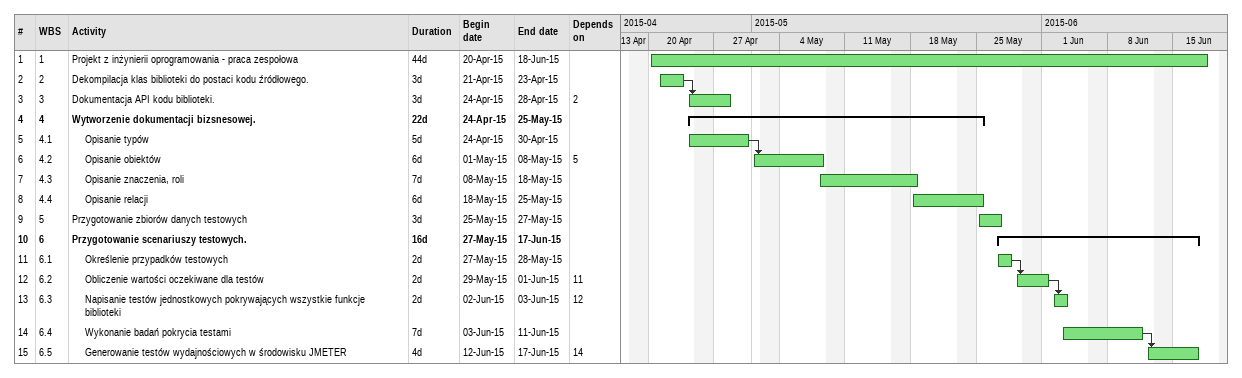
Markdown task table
| ID | WBS | Task | Duration | Start | Finish | Predecessors |
|---|---|---|---|---|---|---|
| 1 | 1 | Projekt z inżynierii oprogramowania - praca zespołowa | 44d | 2015-04-20 | 2015-06-18 |  |
| 2 | 2 | Dekompilacja klas biblioteki do postaci kodu źródłowego. | 3d | 2015-04-21 | 2015-04-23 |  |
| 3 | 3 | Dokumentacja API kodu biblioteki. | 3d | 2015-04-24 | 2015-04-28 | 2 |
| 4 | 4 | **Wytworzenie dokumentacji bizsnesowej.** | 22d | 2015-04-24 | 2015-05-25 |  |
| 5 | 4.1 | Opisanie typów | 5d | 2015-04-24 | 2015-04-30 |  |
| 6 | 4.2 | Opisanie obiektów | 6d | 2015-05-01 | 2015-05-08 | 5 |
| 7 | 4.3 | Opisanie znaczenia, roli | 7d | 2015-05-08 | 2015-05-18 |  |
| 8 | 4.4 | Opisanie relacji | 6d | 2015-05-18 | 2015-05-25 |  |
| 9 | 5 | Przygotowanie zbiorów danych testowych | 3d | 2015-05-25 | 2015-05-27 |  |
| 10 | 6 | **Przygotowanie scenariuszy testowych.** | 16d | 2015-05-27 | 2015-06-17 |  |
| 11 | 6.1 | Określenie przypadków testowych | 2d | 2015-05-27 | 2015-05-28 |  |
| 12 | 6.2 | Obliczenie wartości oczekiwane dla testów | 2d | 2015-05-29 | 2015-06-01 | 11 |
| 13 | 6.3 | Napisanie testów jednostkowych pokrywających wszystkie funkcje biblioteki | 2d | 2015-06-02 | 2015-06-03 | 12 |
| 14 | 6.4 | Wykonanie badań pokrycia testami | 7d | 2015-06-03 | 2015-06-11 |  |
| 15 | 6.5 | Generowanie testów wydajnościowych w środowisku JMETER | 4d | 2015-06-12 | 2015-06-17 | 14 |
